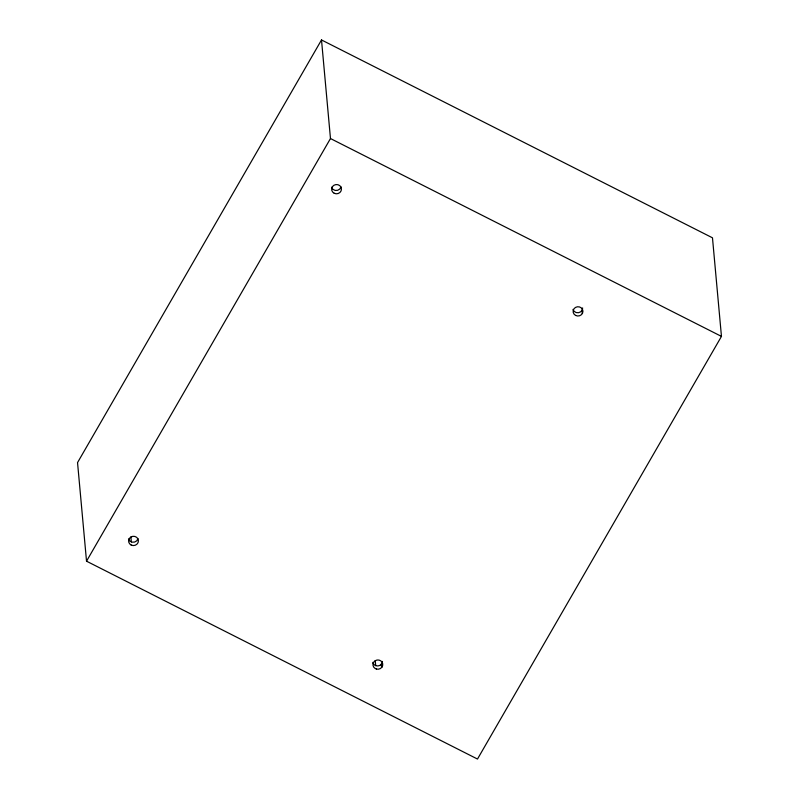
<?xml version="1.0" encoding="UTF-8"?>
<svg xmlns="http://www.w3.org/2000/svg" width="799" height="799" viewBox="0 0 799 799"><rect width="100%" height="100%" fill="white"/><g stroke="black" fill="none" stroke-linecap="round" stroke-linejoin="round"><path stroke-width="1.2" d="M380.644 665.607C383.14 658.496 381.942 673.267 381.732 663.729M321.508 39.95L77.543 462.601L86.522 561.188L477.492 759.05L721.457 336.399L712.478 237.812L321.508 39.95L330.476 138.537L86.522 561.188M330.476 138.537L721.457 336.399M582.042 310.272L582.341 313.558M375.24 660.673L375.7 665.617M130.886 537.008L131.336 541.952M382.481 661.422A4.914 4.634 -5.2 0 1 376.119 665.747L374.951 665.257A4.914 4.634 -5.2 0 1 372.773 662.381M582.641 307.935A4.914 4.634 -5.2 0 1 573.003 309.443M137.977 538.686A4.914 4.634 -5.2 0 1 128.489 538.985M341.013 186.936A4.914 4.634 -5.2 0 1 331.525 187.236M376.419 669.033L375.25 668.543A4.914 4.634 -5.2 0 1 375.2 660.723A4.914 4.634 -5.2 0 1 382.731 663.909A4.914 4.634 -5.2 0 1 376.419 669.033M131.146 545.018A4.914 4.634 -5.2 0 0 138.417 540.773A4.914 4.634 -5.2 0 0 130.946 536.988A4.914 4.634 -5.2 0 0 131.146 545.018M334.182 193.258A4.914 4.634 -5.2 0 0 341.453 189.013A4.914 4.634 -5.2 0 0 333.982 185.238A4.914 4.634 -5.2 0 0 334.182 193.258M575.66 315.465A4.914 4.634 -5.2 0 0 582.94 311.22A4.914 4.634 -5.2 0 0 575.47 307.445A4.914 4.634 -5.2 0 0 575.66 315.465"/></g></svg>
